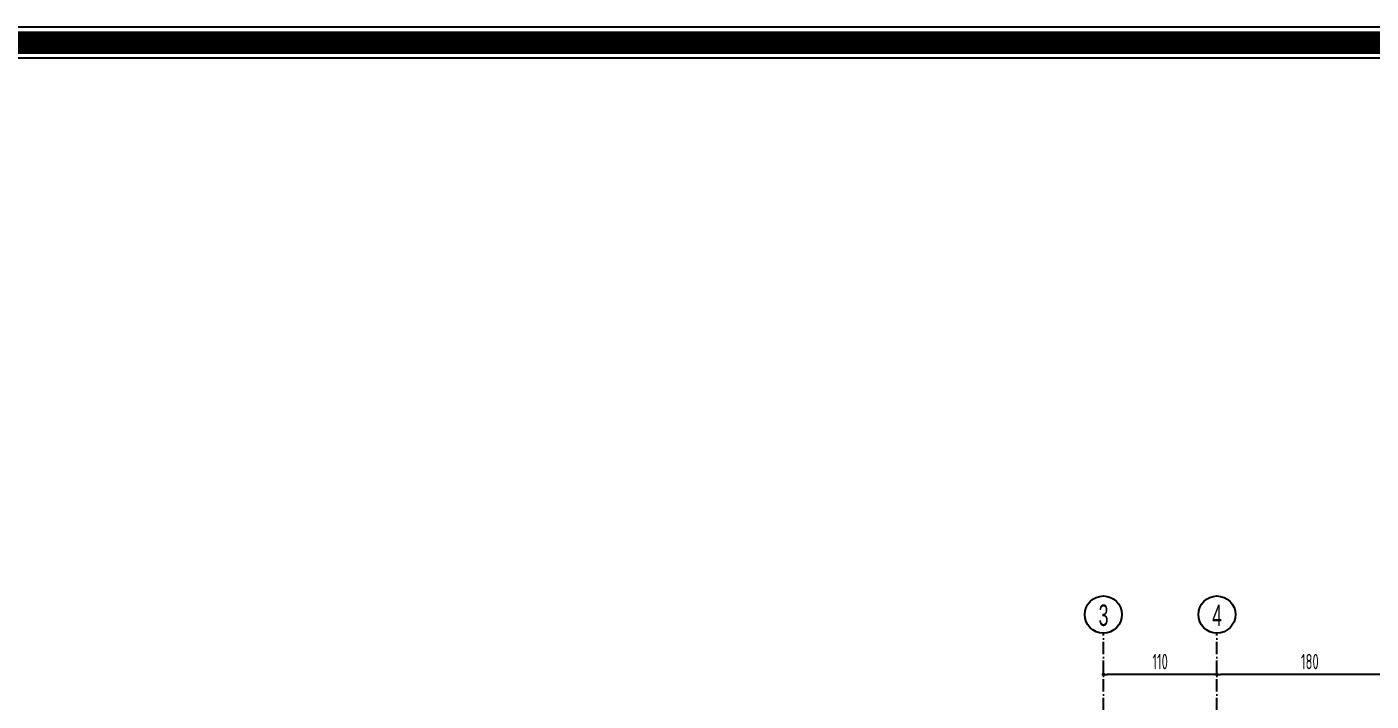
# Model space of a CAD drawing. Extents: x 41749 to 92598, y -24291 to 29432.
# Drawn here: x 65571 to 66873, y -22044 to -21391 of the extents above; entities that cross this region are included whole.
import ezdxf

# ---------------------------------------------------------------- set-up
doc = ezdxf.new("R2010")
doc.units = 0
doc.header["$MEASUREMENT"] = 0
doc.header["$PDMODE"] = 3
doc.linetypes.add('ACAD_ISO10W100', pattern=[18, 12, -3, 0, -3])
doc.layers.get('0').update_dxf_attribs({"linetype": 'CONTINUOUS'})
doc.layers.get('Defpoints').update_dxf_attribs({"linetype": 'CONTINUOUS'})
for name, color, linetype in [('AKS', 10, 'CONTINUOUS'), ('MERBAS', 231, 'CONTINUOUS'), ('OLCU', 3, 'CONTINUOUS'), ('YAZI', 7, 'CONTINUOUS')]:
    doc.layers.add(name, color=color, linetype=linetype)
doc.styles.add('OLCU', font='isocpeur.ttf', dxfattribs={"width": 0.59})
doc.dimstyles.new('OLCU3', dxfattribs={"dimscale": 0.5, "dimtxt": 30, "dimasz": 7, "dimexe": 20, "dimexo": 0, "dimgap": 10, "dimtad": 1, "dimdec": 4, "dimrnd": 0.5, "dimdsep": 46, "dimtxsty": 'OLCU', "dimblk1": 'DOT', "dimblk2": 'DOT', "dimsah": 1, "dimcen": 0.09, "dimclrt": 4, "dimadec": 0, "dimazin": 0, "dimtfac": 1, "dimtdec": 4, "dimtix": 1, "dimtmove": 2, "dimatfit": 3, "dimfxl": 0, "dimtolj": 1, "dimtzin": 0, "dimarcsym": 0})

# ---------------------------------------------------------------- blocks, each defined once
blk = doc.blocks.new('DOT')
at = {"color": 0, "linetype": 'ByBlock'}
blk.add_line((-0.5, 0), (-1, 0), dxfattribs=at)
at = {"color": 0, "linetype": 'ByBlock', "const_width": 0.5}
blk.add_lwpolyline([(-0.25, 0, 1), (0.25, 0, 1)], format="xyb", close=True, dxfattribs=at)
blk = doc.blocks.new('*D1844')
at = {"layer": 'Defpoints', "color": 0, "transparency": 16777216}
for p in [(66724.1, -22018.1), (66724.1, -22018.1), (66904.1, -22018.1)]:
    blk.add_point(p, dxfattribs=at)
at = {"layer": 'OLCU', "color": 0, "lineweight": -2, "transparency": 16777216}
for p, q in [((66724.1, -22018.1), (66724.1, -22008.1)), ((66900.6, -22018.1), (66727.6, -22018.1)), ((66904.1, -22018.1), (66904.1, -22028.1))]:
    blk.add_line(p, q, dxfattribs=at)
at = {"layer": 'OLCU', "color": 0, "lineweight": -2, "transparency": 16777216, "xscale": 3.5, "yscale": 3.5, "zscale": 3.5, "rotation": 180}
blk.add_blockref('DOT', (66724.1, -22018.1), dxfattribs=at)
at = {"layer": 'OLCU', "color": 0, "lineweight": -2, "transparency": 16777216, "xscale": 3.5, "yscale": 3.5, "zscale": 3.5}
blk.add_blockref('DOT', (66904.1, -22018.1), dxfattribs=at)
at = {"layer": 'OLCU', "color": 4, "transparency": 16777216, "insert": (66814.1, -22005.6), "char_height": 15, "attachment_point": 5, "style": 'OLCU'}
blk.add_mtext('\\A1;180', dxfattribs=at)
blk = doc.blocks.new('*D1845')
at = {"layer": 'Defpoints', "color": 0, "transparency": 16777216}
for p in [(66614.1, -22018.1), (66614.1, -22018.1), (66724.1, -22018.1)]:
    blk.add_point(p, dxfattribs=at)
at = {"layer": 'OLCU', "color": 0, "lineweight": -2, "transparency": 16777216}
for p, q in [((66614.1, -22018.1), (66614.1, -22008.1)), ((66720.6, -22018.1), (66617.6, -22018.1)), ((66724.1, -22018.1), (66724.1, -22008.1))]:
    blk.add_line(p, q, dxfattribs=at)
at = {"layer": 'OLCU', "color": 0, "lineweight": -2, "transparency": 16777216, "xscale": 3.5, "yscale": 3.5, "zscale": 3.5, "rotation": 180}
blk.add_blockref('DOT', (66614.1, -22018.1), dxfattribs=at)
at = {"layer": 'OLCU', "color": 0, "lineweight": -2, "transparency": 16777216, "xscale": 3.5, "yscale": 3.5, "zscale": 3.5}
blk.add_blockref('DOT', (66724.1, -22018.1), dxfattribs=at)
at = {"layer": 'OLCU', "color": 4, "transparency": 16777216, "insert": (66669.1, -22005.6), "char_height": 15, "attachment_point": 5, "style": 'OLCU'}
blk.add_mtext('\\A1;110', dxfattribs=at)

msp = doc.modelspace()

# ---------------------------------------------------------------- linework, layer by layer
at = {"layer": 'AKS', "linetype": 'ACAD_ISO10W100'}
for p, q in [((66614.06272, -23591.33978), (66614.06272, -21978.06351)), ((66724.06272, -23591.33978), (66724.06272, -21978.06351))]:
    msp.add_line(p, q, dxfattribs=at)
at = {"layer": 'MERBAS'}
for points in [[(45632.04216, -24290.68394), (45632.04216, -21390.68394), (70862.32763, -21390.68394), (70862.32763, -24290.68394)], [(45637.04216, -24285.68394), (45637.04216, -21395.68394), (70857.32763, -21395.68394), (70857.32763, -24285.68394)], [(45657.04216, -24265.68394), (45657.04216, -21415.68394), (70837.32763, -21415.68394), (70837.32763, -24265.68394)], [(45662.04216, -24260.68394), (45662.04216, -21420.68394), (70832.32763, -21420.68394), (70832.32763, -24260.68394)]]:
    msp.add_lwpolyline(points, close=True, dxfattribs=at)
at = {"layer": 'MERBAS', "const_width": 20}
msp.add_lwpolyline([(45647.04216, -24275.68394), (45647.04216, -21405.68394), (70847.32763, -21405.68394), (70847.32763, -24275.68394)], close=True, dxfattribs=at)
at = {"layer": 'YAZI'}
for centre in [(66614.06272, -21960.06351), (66724.06272, -21960.06351)]:
    msp.add_circle(centre, 18, dxfattribs=at)

# ---------------------------------------------------------------- texts
at = {"layer": 'YAZI', "char_height": 20.736, "width": 360.8188416, "attachment_point": 5, "style": 'OLCU'}
for s, insert in [('{\\fArial|b0|i0|c162|p34;3}', (66614.24153, -21960.82252)), ('{\\fArial|b0|i0|c162|p34;4}', (66724.24153, -21960.82252))]:
    msp.add_mtext(s, dxfattribs=dict(at, insert=insert))

# ---------------------------------------------------------------- dimensions: what is measured, and where the dimension line sits
at = {"layer": 'OLCU'}
for base, p1, p2, picture, middle in [((66614.06272, -22018.06351), (66724.06272, -22018.06351), (66614.06272, -22018.06351), '*D1845', (66669.06272, -22005.56351)), ((66724.06272, -22018.06351), (66904.06272, -22018.06351), (66724.06272, -22018.06351), '*D1844', (66814.06272, -22005.56351))]:
    dim = msp.add_linear_dim(base=base, p1=p1, p2=p2, dimstyle='OLCU3', override={"dimdec": 0, "dimtdec": 0}, dxfattribs=at)
    dim.commit()
    dim.dimension.update_dxf_attribs({"geometry": picture, "text_midpoint": middle})

doc.saveas('drawing.dxf')
